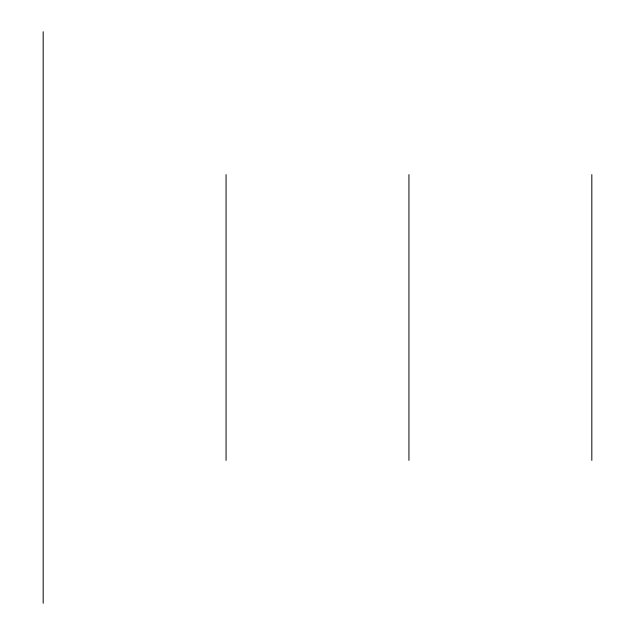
<?xml version="1.0" encoding="UTF-8"?>
<svg xmlns="http://www.w3.org/2000/svg" width="635" height="635" viewBox="0 0 635 635"><rect width="100%" height="100%" fill="white"/><g stroke="black" fill="none" stroke-linecap="round" stroke-linejoin="round"><path stroke-width="0.95" d="M591.82 174.625L591.82 460.375M408.94 174.625L408.94 460.375M226.06 174.625L226.06 460.375M43.18 31.75L43.18 603.25"/></g></svg>
